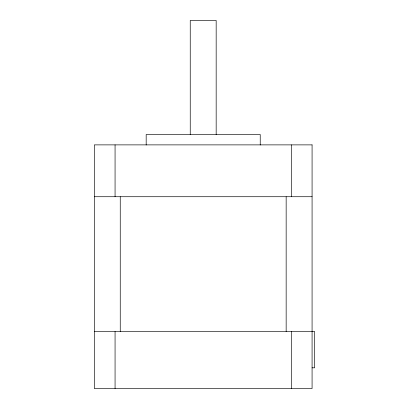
<?xml version="1.0" encoding="UTF-8"?>
<svg xmlns="http://www.w3.org/2000/svg" width="409" height="409" viewBox="0 0 409 409"><rect width="100%" height="100%" fill="white"/><g stroke="black" fill="none" stroke-linecap="round" stroke-linejoin="round"><path stroke-width="0.61" d="M94.331 196.724L312.077 196.724M94.331 331.52L314.669 331.52L314.669 367.814L312.077 367.814M291.341 144.878L291.341 196.724M291.341 331.52L291.341 388.55M286.157 196.724L286.157 331.52M260.231 145.001L260.231 134.51L146.177 134.51L146.177 145.001M216.167 134.704L216.167 20.45L190.241 20.45L190.241 134.704M120.251 196.724L120.251 331.52M115.067 144.878L115.067 196.724M115.067 331.52L115.067 388.55M312.077 144.878L94.331 144.878L94.331 388.55L312.077 388.55L312.077 144.878"/></g></svg>
